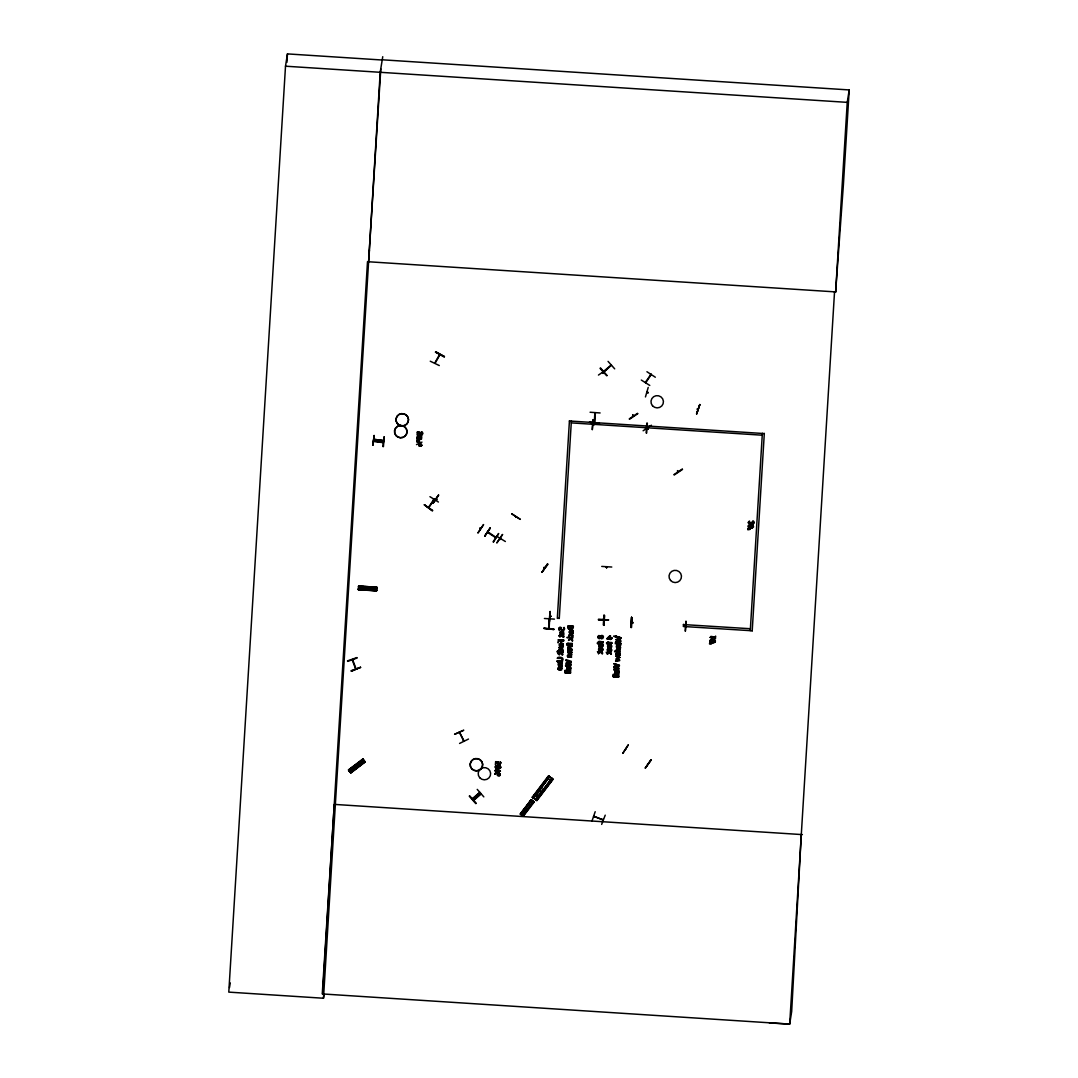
<?xml version="1.0" encoding="UTF-8"?>
<svg xmlns="http://www.w3.org/2000/svg" width="1078" height="1078" viewBox="0 0 1078 1078"><rect width="100%" height="100%" fill="white"/><g stroke="black" fill="none" stroke-linecap="round" stroke-linejoin="round"><path stroke-width="1.5" d="M564.427 629.242L564.387 628.164M422.616 433.289L422.549 434.151M500.974 763.291L500.017 761.755L500.933 762.55M597.495 642.906L597.508 643.593M558.93 629.39L558.997 628.501M558.943 628.865L559.186 630.536L559.846 630.145M567.944 628.272L567.971 627.329M568.739 646.167L568.093 647.177M358.435 589.464L358.489 588.615L376.626 589.787L376.572 590.636L358.422 589.76L358.489 588.642L376.613 590.003L376.545 590.906L358.422 589.693L358.664 585.974L376.788 587.348L376.572 590.636L358.462 589.477L376.613 590.057M358.624 586.823L376.748 587.995L358.597 587.119L358.664 586.001L358.597 587.133M358.597 587.052L376.748 588.049L358.637 586.419M376.734 588.292L376.801 587.16L376.748 588.009M801.291 834.547L791.67 1011.541L789.689 1024.1L769.369 1022.928M440.04 354.514L435.108 363.192M376.788 587.2L358.664 586.136M600.109 412.955L590.084 412.241M382.151 60.018L287.449 53.9L285.508 66.203L228.792 992.124L323.481 998.241L324.208 993.633M286.937 62.308L287.449 53.9M323.481 998.241L380.211 72.213L382.744 56.703M360.308 589.545L360.51 586.257M361.534 589.626L361.736 586.338M365.011 589.855L365.199 586.594M366.843 589.962L367.046 586.675M374.726 590.528L374.928 587.227M416.499 444.608L421.983 442.115M417.105 435.027L417.28 432.17L420.002 432.345L417.28 432.17M417.712 435.175L417.86 432.884L419.261 432.979L417.86 432.884M421.97 433.356L421.646 432.238L422.603 433.396M421.646 432.278L421.875 432.965M500.394 771.066L494.869 774.139L500.394 771.066L494.923 773.452M497.578 762.847L496.23 762.415L495.449 764.652L495.637 761.688L498.373 761.863L495.637 761.688M553.822 629.485L543.811 628.353L553.822 629.552M544.417 618.476L554.456 619.136M549.295 618.61L548.648 628.272M549.12 628.487L549.645 618.637M559.293 618.314L557.313 618.341L569.427 420.838M559.266 618.476L571.38 420.959M557.03 661.11L557.676 661.905L557.043 661.003M557.38 651.947L557.434 651.193L562.986 651.543L562.918 652.311L557.38 651.947L562.918 652.311M557.703 653.645L557.757 652.891L559.32 654.966L559.415 653.659L561.301 653.78M561.086 640.615L560.924 643.04L560.466 640.575L558.97 640.48L558.175 642.973L558.377 639.739L563.686 640.089L563.619 640.884L561.072 640.723L563.619 640.884M558.795 635.872L559.994 635.185L558.808 635.764M557.676 661.905L557.73 661.043M558.256 663.415L562.271 663.024L562.217 663.779L558.876 664.075M558.337 661.892L562.339 662.054L558.337 661.892L558.404 661.137L562.379 661.393L558.404 661.137M559.051 650.425L563.026 650.681L559.051 650.425L559.105 649.67L562.446 649.387M559.105 649.67L562.056 649.967L562.608 648.875L559.199 648.013L559.253 647.258L562.487 647.662M563.363 636.815L560.506 635.872L559.859 637.152L559.954 635.845M559.967 635.279L563.524 635.683M557.744 652.985L561.665 653.133M558.458 668.737C559.415 671.042 560.452 666.164 558.754 667.632M560.924 632.234L561.746 631.87L561.153 633.837M558.04 669.209L559.9 670.098L560.681 667.525M560.385 634.066C562.837 636.748 561.139 630.697 563.08 632.247M561.032 669.761L561.732 669.761M562.837 654.71L562.217 654.791M563.929 636.936L563.201 637.367L563.376 636.707M561.759 660.949L561.921 658.523L557.232 658.321C557.326 656.152 565.519 656.974 562.393 660.989L561.786 660.841M558.62 665.678L562.069 666.191L562.123 665.436L558.862 665.005M562.325 662.148L562.379 661.393M563.026 650.681L563.066 650.034M559.94 646.288L563.268 646.719L563.268 645.479M564.953 672.659L565.007 671.89L570.545 672.254L570.491 673.009L564.953 672.659L570.491 673.009M565.047 671.015L565.115 670.26L570.653 670.61L570.599 671.378L565.074 670.907M567.095 637.839L572.674 637.543L570.68 638.432L572.512 640.022L570.693 638.324L572.62 638.297M571.044 664.183L566.705 662.835L571.044 664.183L570.976 665.059L565.6 666.029L565.654 665.247L570.168 664.493L565.654 665.247M565.937 660.45L570.289 661.784L565.937 660.45L566.004 659.642L571.219 661.313L571.151 662.188L566.691 662.93M567.958 627.436L568.066 625.954L573.361 626.291L573.253 627.895M566.785 643.822L566.664 645.156L567.244 644.806M568.564 627.922L569.763 628.582L570.168 626.776L568.618 626.682L568.645 628.407M567.769 652.513L571.785 652.109L567.81 651.853M568.146 646.14L568.2 645.372L572.175 645.628L572.122 646.396L569.076 646.436M568.847 643.849L572.27 644.078L568.847 643.849L568.766 645.021L567.729 643.903M570.275 638.809L572.458 640.884L570.275 638.809L568.497 640.413L570.343 638.041M568.187 643.256L572.31 643.418L572.256 644.172M566.826 667.242L567.661 666.676L566.812 668.859M568.78 647.299L568.834 646.84M570.693 627.706L570.761 626.817L572.674 627.612M572.728 636.424L571.946 636.613M570.693 668.535L570.693 669.775L567.136 669.209M567.931 656.785L571.448 657.31C572.202 655.128 567.634 657.701 568.146 655.451M568.793 654.804L571.596 655.087C572.364 652.958 567.392 655.437 568.402 653.012M571.731 652.864L568.753 652.675L571.731 652.864L571.785 652.109M572.458 640.884L572.526 639.914M569.588 632.988L572.917 633.406L572.917 632.166M589.464 422.32L599.476 423.411L589.477 422.172M594.867 412.847L594.301 422.199M600.958 652.554C598.627 650.721 598.681 655.99 598.519 652.392L597.414 651.664L601.308 651.92M598.425 653.713L598.519 652.392M599.678 642.394L603.101 642.609L599.678 642.394L599.045 643.526L598.991 642.326L598.061 643.445M599.705 641.841L603.141 641.962L599.193 641.262L598.128 641.922M603.087 642.717L603.141 641.962M606.847 638.702L609.757 638.89L606.847 638.702L609.784 635.804L610.525 635.845L610.364 638.257L612.21 638.27L610.391 638.149M607.237 654.184L606.213 652.23L610.674 652.702M611.778 567.028L601.74 566.422M608.491 642.96L611.886 643.283L608.504 642.407L611.954 642.528L611.886 643.283L608.491 642.96L608.41 644.132L607.938 642.906L606.927 643.364M607.48 642.367L607.992 641.828M607.776 654.319L607.871 652.999L610.525 653.268L610.66 654.252M612.21 638.27L610.296 639.55L609.771 638.782M609.798 638.216L607.749 637.974L609.798 638.216L609.919 636.357L607.749 637.974L609.919 636.357M611.293 654.063L610.674 654.144M610.35 638.823L612.196 638.365M613.126 676.674L613.18 675.906L618.718 676.27L618.664 677.024L613.126 676.674L618.678 676.93M613.22 675.03L613.274 674.276L618.826 674.626L618.759 675.394L613.234 674.936M619.392 665.342L614.164 663.657L619.392 665.342L619.324 666.204C608.235 667.686 620.093 665.934 619.149 669.074L613.773 670.044L613.827 669.263C627.383 669.074 604.906 665.166 618.327 668.616L613.827 669.263M613.934 667.269L614.002 666.46C624.661 664.789 613.49 666.703 614.164 663.657M615.403 642.96L615.336 643.809L616.09 643M621.076 637.812L615.834 636.249L621.076 637.812C621.44 640.925 610.647 637.839 620.888 640.777L620.834 641.558L615.457 642.528C615.161 639.497 626.709 643.027 615.632 639.645C630.98 638.445 601.228 633.244 620.133 638.284M615.794 636.95L615.848 636.141M615.632 661.407L615.686 660.652L618.799 660.194L615.781 659.049L618.947 657.769L615.956 656.206L619.877 657.459L616.697 658.914L619.661 660.679L615.646 661.313M616.697 643.849L620.699 644.011L616.697 643.849L616.764 643.094L620.739 643.35L616.764 643.094M615.821 670.839L615.161 670.651L614.986 672.888M616.966 647.635L620.429 648.147L620.483 647.393L617.088 646.423M616.603 646.059L616.656 644.711L620.632 644.967L620.578 645.735L617.236 646.032M620.685 644.105L620.739 643.35M752.228 630.778L683.331 626.48L683.479 624.405M709.607 643.135L709.553 644.024C715.293 643.916 706.117 642.677 711.669 643.418M710.173 637.475L714.943 637.785L710.173 637.475L710.725 636.68M714.97 637.677L715.428 638.742L715.603 636.087L714.983 637.111L710.941 636.37M747.755 529.554L747.809 528.665L749.87 528.948L747.755 529.554L749.816 529.527M748.94 522.412L749.493 521.038L748.321 522.426M751.299 523.261L751.191 522.075L750.49 522.79M752.848 521.267L753.845 522.318M752.201 630.926L764.315 433.41M835.625 291.909L834.534 291.855L789.689 1024.1L322.659 993.956L367.504 261.698L835.625 291.909L843.4 184.702L849.208 89.932L382.178 59.789M849.208 89.932L847.241 102.356L835.625 292.044L834.52 291.976M322.268 993.929L334.261 804.39L802.396 834.615M368.609 261.765L380.803 68.898M604.583 615.538L604.03 625.321M549.052 621.4L550.144 611.563M549.564 621.454L550.198 611.482M550.858 616.131L551.047 616.306M550.966 616.36L550.023 616.522M592.374 429.583L593.035 419.611L592.24 429.556M593.843 424.772L592.725 424.867L592.967 424.206M593.668 424.26L593.601 424.988L592.752 424.422M598.465 619.81L608.544 619.863L598.465 619.742M603.842 619.244L603.518 620.241L602.75 619.661M606.496 567.473L606.927 566.893L606.415 567.648M606.51 567.756L606.496 566.826M603.855 618.637L603.33 619.217M603.303 624.93L603.99 614.959L603.855 624.957M631.034 627.571L631.695 617.707M631.533 627.517L632.072 617.734M632.826 622.302L632.867 623.017L631.883 622.518M647.352 423.223L646.665 433.073M685.46 625.685L685.419 625.873M685.285 631.088L685.972 621.117L685.419 631.088M543.824 628.272L553.863 628.892M369.215 253.411L369.444 250.069M598.519 619.176L608.531 620.012M499.666 538.852L500.461 539.431L499.693 538.677M497.632 762.496L497.591 763.75A1.482 1.455 9 0 0 498.023 764.545L500.111 764.612M543.811 567.823L544.39 568.214M355.551 668.737L352.196 659.79M572.688 627.504L572.499 628.568M429.084 506.512L428.451 507.549L434.016 499.141M428.774 507.563L429.004 506.633M434.313 499.33L433.369 500.232L433.935 499.316M651.018 374.201L645.506 382.191M650.438 375.09L650.816 374.309M651.301 374.618L650.816 375.333M373.621 439.743L383.593 441.037L373.621 439.703M372.921 445.295L374.16 435.404L372.786 445.268M382.892 446.561L384.145 436.671L383.445 446.615M373.406 441.454L383.391 442.681M373.446 441.064L383.458 442.142L373.473 440.848M564.454 629.134L563.619 630.751M597.994 636.963L598.155 636.249A1.523 1.496 9 0 1 598.708 635.575M419.894 432.79L419.989 434.34M498.171 762.995L498.373 761.863M597.535 642.609L597.495 643.687M753.791 523.086L753.805 521.819M419.261 432.979L419.221 434.232A1.482 1.455 9 0 0 419.665 435.013M419.787 441.131L419.329 442.128M421.848 445.483L421.363 444.001L419.423 443.988M494.991 770.568L496.284 769.328M498.144 770.662L497.457 771.781M497.686 775.527L499.586 775.742L500.273 774.637M559.9 645.156L560.695 645.897L560.856 644.833M570.505 631.519L570.208 632.57M568.281 667.888L568.119 668.953L567.324 668.225M616.441 671.904L616.279 672.968L615.592 672.551M568.699 635.629L569.992 633.904M567.904 649.05L567.836 649.899A1.577 1.55 9 0 0 568.295 650.829M572.041 649.697L571.973 650.169A1.577 1.55 9 0 1 571.407 651.031L571.084 651.22M598.896 645.008L598.829 645.857A1.577 1.55 9 0 0 599.287 646.787M601.47 651.193L602.171 650.775A1.577 1.55 9 0 0 602.723 650.021L602.791 649.549M607.615 646.045L607.696 645.574A1.59 1.563 9 0 1 608.261 644.711L609.366 644.334M607.386 649.94L607.453 649.468A1.59 1.563 9 0 1 608.032 648.606L610.795 648.673M610.956 651.449A1.577 1.55 9 0 0 611.522 650.586L611.495 649.374M620.173 654.413L620.093 654.885A1.577 1.55 9 0 1 619.527 655.747L616.441 655.451A1.577 1.55 9 0 1 615.983 654.521L616.023 653.767A1.59 1.563 9 0 1 616.603 652.904M560.075 632.516L560.075 633.648M557.905 667.915L557.905 669.047M559.293 644.86L560.237 643.606L559.886 644.887M229.52 987.515L230.247 982.907M347.628 661.393L357.074 658.052M363.569 586.499L363.367 589.747M355.969 668.589L352.546 659.493M360.524 667.363L351.266 671.23L360.537 667.269M350.08 768.964L352.142 771.538M351.037 768.223L353.112 770.797M352.493 767.118L354.568 769.679M353.786 766.135L355.861 768.695M422.563 433.033L422.401 432.278M435.472 352.156L444.5 356.589L435.755 351.671M439.298 365.55L430.257 361.211M444.23 357.061L435.485 352.048M424.422 504.787L432.709 510.487M429.947 496.675L438.409 502.038M428.923 507.415L434.232 499.653M433.033 503.386L438.598 495.071L433.033 503.278M436.496 499.801L436.779 499.384M477.958 532.815L483.591 524.541L478.08 532.882M480.761 528.516L479.845 528.126M490.234 527.91L484.682 536.224L490.167 527.951M487.633 531.966L488.509 532.613L487.418 532.101M495.961 537.37L487.849 531.845M488.145 532.64L488.428 532.236M460.023 732.973L459.201 732.38M459.511 732.231L464.106 741.085M459.7 732.366L459.969 733.242M459.578 743.443L468.499 739.05M493.104 541.789L498.669 533.502L493.495 542.072M495.853 537.167L495.611 537.841L495.031 536.804M464.106 740.977L463.338 740.37L463.877 741.165M495.57 537.572L487.472 532.343M502.564 534.513L496.891 542.746M499.842 538.838L500.515 539.418M499.896 538.394L500.677 538.852M500.542 539.243L500.704 538.811M505.366 541.506L496.837 536.292M511.821 513.977L520.337 519.38L511.969 513.856M469.644 795.766L476.247 803.258M516.173 516.766L515.823 517.386L515.729 516.591M472.528 799.041L480.141 792.626L472.555 799.081M473.296 799.997L480.909 793.489L473.35 799.97M477.217 789.379L483.82 796.871M496.23 762.415L497.618 762.604M547.503 563.942L542.005 572.297L547.557 563.983M544.12 567.23L544.821 567.823M544.417 568.025L544.7 567.621M571.259 422.886L762.254 435.202M550.117 616.32L550.09 616.764M531.306 799.822L520.31 814.038L521.159 814.658L531.104 799.728L534.189 802.019L523.288 816.248L520.243 813.998L531.09 799.714L532.033 800.415L521.132 814.645M521.563 812.65L524.258 814.591M522.304 811.68L524.999 813.62M524.38 808.945L527.075 810.885M525.471 807.489L528.166 809.43M598.452 375.063L606.712 369.484M600.486 367.935L607.089 375.494M558.377 639.739L563.686 640.089M534.203 795.2L538.245 798.111M593.708 424.894L592.86 424.301M557.434 651.193L562.986 651.543M558.97 640.48L560.466 640.575M535.308 793.758L539.35 796.669M560.506 635.872L562.851 636.141M560.533 635.319L562.743 635.36M593.857 424.422L592.94 424.436M602.467 372.328L603.33 372.988M594.8 422.226L595.352 412.955M559.199 648.013L562.595 648.983M559.239 647.352L562.19 647.568M602.818 372.22L603.02 373.419L603.357 372.813M536.965 791.521L540.994 794.499M562.069 634.713L560.627 634.268M603.801 371.236L611.239 364.93M611.482 365.186L604.152 371.829M538.407 789.648L542.463 792.559M561.22 645.924L562.325 645.991L561.22 645.924L561.598 644.428M559.253 663.59L562.217 663.779M540.065 787.479L544.107 790.39M608.059 361.373L614.689 368.851M559.428 669.425L558.66 669.047M563.268 646.719L560.223 646.396M560.883 669.95L561.436 668.387M568.066 625.954L573.361 626.291M562.069 666.191L559.509 665.921M568.605 626.79L570.168 626.776M567.122 637.287L572.674 637.543M569.683 636.842L568.941 636.694M570.761 626.817L572.714 626.951M568.187 645.479L572.175 645.628M565.6 666.029L570.99 664.964M572.364 632.139L570.895 632.516M565.007 671.89L570.545 672.254M568.78 647.595L568.079 647.555M569.305 646.207L572.122 646.396M567.648 666.77L567.311 667.942M572.917 633.406L570.208 633.123M570.249 668.239L568.658 668.886M571.596 655.087L568.995 654.818M571.448 657.31L568.847 657.041M571.151 662.188L566.705 662.835M629.269 418.857L637.556 413.305M606.954 566.61L606.927 567.688M632.597 415.084C633.81 417.59 631.964 414.033 633.5 415.515M599.045 643.526L598.977 642.434M602.777 619.473L603.41 620.2L603.478 619.527M601.403 638.836C600.716 636.788 599.462 639.726 598.317 638.028M599.206 649.064L599.691 650.357L601.564 650.371M646.935 371.721L655.33 377.219M601.874 653.578L601.942 653.268M645.493 382.474L646.059 381.679M645.735 382.784L651.301 374.389M646.086 381.558L645.897 382.65M645.452 396.933L648.215 387.42M647.164 391.92L648.08 392.783L647.177 392.069M647.393 391.893L648.04 392.823L647.352 392.123M607.952 642.367L606.402 643.027M608.194 646.086L608.854 645.102M649.778 385.439L641.316 380.049M607.952 649.98L608.881 648.929L610.822 649.522M651.422 425.217L643.135 430.769M645.439 428.222L646.261 427.831M646.14 432.952L646.827 423.088M648.08 428.545L647.743 429.152L647.191 428.06M648.08 428.95L647.487 427.858M647.662 428.828L647.514 428.128M617.613 645.547L617.115 646.274M619.473 651.031L616.845 650.667M613.166 676.014L618.718 676.27M615.686 660.652L618.785 660.302M615.134 670.745L615.484 672.349M591.984 821.059L595.191 811.707M593.56 816.477L594.719 816.558M593.668 816.154L603.02 819.873L593.735 816.356L594.706 816.679M620.429 648.147L617.519 647.838M620.483 647.393L617.33 647.164M618.422 672.268L616.832 672.901M619.877 657.459L615.942 656.3M619.715 659.965L616.697 658.914M614.999 672.78L618.88 673.696L618.866 672.551M631.156 621.763L631.25 621.871M632.099 622.747L632.867 622.936M603.047 819.172L603.208 819.334M628.191 745.006L622.814 753.252M625.833 749.143L625.887 748.914M677.604 470.614L678.156 471.571M677.792 471.531L677.361 471.032M698.045 408.966L697.25 409.034M696.671 413.992L699.811 404.533L696.604 413.885M698.234 408.953L698.072 408.791M651.085 760.003L645.291 768.075L651.099 760.03M647.595 763.655L648.188 763.763M684.759 625.644L685.621 625.981M711.44 636.882L715.01 637.004M762.362 433.289L750.275 630.643M750.746 523.194L750.288 523.841M749.87 528.948L747.795 528.772M753.616 521.159L752.862 521.105L753.212 522.251M750.396 628.73L683.452 624.566M570.882 632.624L571.609 630.819M571.407 649.994L571.124 648.835M568.645 668.993L569.386 667.188L570.235 668.347M616.818 673.009L616.926 672.308M569.278 635.656L570.222 634.551M495.193 767.01L495.651 765.906M500.731 767.266L500.502 768.102M715.32 641.679L715.388 640.777M748.078 526.455L748.294 525.619M573.065 631.937L572.688 630.374M619.015 672.335L619.095 671.54M558.135 664.291L558.067 664.978M572.458 631.977L572.391 631.021M563.444 632.503L563.363 634.174M569.534 631.573L569.885 630.347L569.036 632.49M559.644 628.514L559.657 629.875M500.152 767.226L498.844 768.169M558.768 664.223L558.754 664.964M606.941 643.256L606.86 644.011M617.128 646.18L617.195 647.056M714.822 641.14L713.892 642.043M748.658 526.495L749.587 525.579L752.484 525.956M567.432 655.896L567.904 654.912M562.204 654.898L561.288 653.874M598.519 636.99L599.058 636.114M753.239 522.52L752.525 523.585L751.312 523.167M603.033 637.192L602.373 638.163M561.315 645.331L561.961 644.132M616.912 672.416L617.074 671.742M421.767 434.326L421.997 433.639M500.354 762.779L500.138 763.857M560.829 644.927L561.934 643.445M570.491 631.627L570.761 630.751M568.254 667.996L569.359 666.5M616.427 672.012L617.195 670.637M633.433 415.839L632.921 415.097M602.359 653.969L602.535 652.891M417.092 441.064C419.571 438.679 419.409 443.637 417.119 440.969M419.288 445.241L421.431 445.079M495.462 770.595L496.621 769.948L497.659 770.73M497.591 774.556L499.653 774.274M499.599 775.095L499.666 774.166M558.983 628.609L559.105 628.178A1.698 1.657 9 0 1 559.711 627.436L561.315 627.558M572.714 636.532L572.863 635.4M434.811 363.016L439.501 354.649M605.23 815.157L601.672 824.387M696.536 413.965L699.811 404.533M421.875 445.389L420.245 446.332M498.103 770.945L496.864 771.902M416.66 440.754L417.078 440.04M560.061 632.624L560.412 631.883M617.074 655.128L619.149 655.235L619.257 653.564M563.524 633.702L563.188 634.47M616.616 645.965L616.427 646.935M416.903 437.089L417.981 436.011M709.93 640.534L710.631 639.604M562.824 645.183L562.325 645.991M562.689 645.547L562.743 644.321M558.754 664.317L559.266 663.482M563.902 634.363L563.201 634.363M570.855 668.212L570.491 668.886M619.028 672.227L618.476 673.117M476.153 796.386L476.759 796.925M477.352 796.548L476.719 795.672M417.469 437.264L418.736 436.59M752.835 527.25L752.996 526.401M750.504 522.682L749.291 523.167M753.684 523.329L753.279 523.962A1.657 1.63 9 0 1 752.404 524.339L751.487 524.097M421.902 434.043L420.743 434.69M422.428 434.394L421.067 435.391M560.196 632.274L561.369 631.29M424.395 504.895L432.48 510.851L424.382 504.854M622.841 753.374L628.178 745.006M645.291 768.075L650.91 759.801M432.965 503.318L438.557 495.139M495.799 537.383L494.964 537.37M547.947 564.333L541.951 572.162M608.315 645.641L609.798 645.008L611.172 645.816M616.791 653.551L616.535 654.521M602.939 637.583L601.457 637.947M601.942 650.223L602.144 649.05M532.249 797.235L548.486 775.823L553.135 779.273L536.857 800.658L532.222 797.221L533.367 798.016L549.632 776.618L533.623 798.259L533.017 797.801M532.505 797.383L548.81 775.971L549.591 776.591M531.467 799.997L520.634 814.281L531.508 799.943M533.031 797.814L549.268 776.403L549.901 776.861M533.287 797.963L549.591 776.551M532.236 800.482L533.058 801.089M522.924 815.979L533.785 801.614M523.342 816.289L522.79 815.884L533.65 801.628M552.286 778.653L535.995 800.024L552.34 778.693L551.707 778.222L535.82 799.849M552.071 778.451L535.483 799.647L536.561 800.402L552.852 779.03L536.521 800.375M535.739 799.795L552.044 778.383M552.556 778.855L536.561 800.361M560.937 632.139L560.695 633.621M713.771 642.744L715.186 641.909M620.079 651.045L620.187 652.082L614.649 651.732L614.703 650.964L616.414 651.179A1.806 1.779 9 0 1 616.266 649.872A1.563 1.536 9 0 1 616.832 649.077L618.92 648.633L620.308 649.67M497.591 770.932L496.527 771.269M753.522 523.612L753.293 523.854A1.657 1.63 9 0 1 752.417 524.231L751.757 524.191M600.945 637.206L602.4 636.33M645.452 427.872L646.355 427.939M600.069 368.38L606.766 375.791M416.89 440.309L417.59 439.837M475.829 803.676L469.24 796.157M750.315 523.019L749.453 523.234M473.66 800.402L481.233 793.947M748.833 526.024L752.174 525.848M495.961 766.579L498.036 766.135M421.606 438.167L420.851 438.611M599.84 644.644L599.408 645.762M599.637 644.9L600.325 644.469M616.778 653.659L617.465 653.241M617.748 649.279L616.966 651.22M571.017 650.519L571.434 649.522M610.323 647.218L611.01 646.8M610.768 650.694L610.081 651.112M349.178 770.837L348.746 770.298L363.084 759.316L348.49 769.961L362.76 758.993L364.997 761.809L350.781 772.886L350.121 772.05L364.404 761.095L365.132 762.011L350.822 772.939L348.45 769.921L349.178 770.824L363.488 759.909L363.057 759.37M363.636 760.017L364.27 760.812M364.728 761.499L350.269 772.212M350.673 772.71L364.822 761.513M350.512 772.549L364.97 761.782M748.509 525.458L750.948 524.865M495.637 766.013L497.416 765.407M500.3 768.264L498.521 768.87M714.97 642.178L712.518 642.771M563.228 630.212L563.821 628.636M629.525 419.234L637.812 413.682M682.28 469.038L673.979 474.589M674.249 474.967L682.536 469.415M422.024 434.919L420.703 435.391M569.319 634.336L572.149 634.309A1.55 1.523 9 0 1 572.768 635.144M567.082 643.526L567.863 643.148M601.025 636.505L601.969 636.222M558.485 667.12L559.199 666.689M568.47 648.188L569.157 647.878M568.456 648.296L569.575 647.811M599.206 648.147L600.796 647.662M608.248 644.819L608.935 644.496M602.386 646.989L601.713 647.299M571.394 631.034L572.162 630.967M499.828 775.527L498.265 775.715M419.126 441.508L418.156 441.751M572.512 629.471L570.424 629.08M499.626 775.001L498.642 775.244M454.62 734.28L463.769 730.21L454.633 734.307M750.301 523.733L748.738 523.652M435.93 499.154L436.779 499.707M569.777 628.487L568.861 628.622M599.584 648.646L601.861 648.794M608.383 649.212L610.202 649.118M571.044 650.425L568.955 650.411M602.023 646.369L599.947 646.369M610.835 646.948L608.544 646.8M602.764 638.607L600.796 638.216M710.806 640.345L713.986 640.211L714.795 641.248M714.458 641.76L713.515 642.084M495.934 765.798L498.076 765.42M421.619 438.962L420.15 439.352M601.254 635.697L602.076 635.427M347.453 660.908L356.899 657.567M351.078 670.705L360.564 667.43M599.759 644.051L602.535 644.428M616.899 652.823L618.179 652.527M571.097 651.112L568.322 650.721A1.577 1.55 9 0 1 567.85 649.805M609.609 647.932L610.889 647.635M601.847 650.964L599.072 650.573M610.512 647.865L611.213 647.447A1.577 1.55 9 0 0 611.778 646.598L611.819 645.83M609.852 651.826L610.66 651.53M610.269 651.759L610.97 651.341A1.577 1.55 9 0 0 611.536 650.479M571.246 630.347L571.973 630.118M617.182 670.732L617.91 670.503A1.361 1.334 9 0 1 618.624 670.759L618.785 671.015M417.294 440.013L419.221 440.134M419.113 442.155L416.97 441.886M421.242 446.117L419.099 445.847M617.465 649.455L619.702 649.953M378.809 441.603L378.944 440.525M572.054 628.946L570.936 628.744M570.814 650.533L569.211 650.506M599.799 648.538L601.659 648.66M560.25 627.329L559.698 627.531A1.698 1.657 9 0 0 559.091 628.272M598.937 635.562L600.406 635.966M599.894 637.758L598.533 636.896M421.175 438.436C418.574 440.094 415.556 436.226 419.665 436.603M749.48 527.304L752.417 527.411M499.545 767.967L496.958 768.048L495.799 766.943M496.392 766.31L499.303 766.404M417.402 440.592L418.709 440.579M419.908 444.392L419.477 445.537M496.998 771.269L497.43 770.123M418.466 435.916L416.849 437.897M749.21 525.08L752.148 525.148M748.213 527.115L749.52 528.126L752.471 528.085M710.995 639.564L712.747 639.335M499.599 768.641L497.847 768.857M752.538 523.477L751.797 523.49M617.519 648.754L620.16 649.401M570.302 661.69L565.761 663.253L570.154 664.587M561.355 631.398L563.727 631.937M559.186 666.797L561.921 667.983M560.102 628.083L561.22 628.77M600.325 647.662L599.22 648.04A1.59 1.563 9 0 0 598.654 648.902L598.586 649.751A1.577 1.55 9 0 0 599.045 650.681M617.263 652.689L619.904 653.47M563.255 630.104L562.379 629.97M570.208 634.659L572.095 635.158M599.031 636.222L599.799 636.33M498.063 773.425L500.084 773.977M561.948 644.226L562.729 644.428M569.373 667.295L570.154 667.484M599.624 638.486L598.735 638.378M421.255 434.542L419.841 433.855M569.413 629.296L568.483 629.148M601.645 635.548L603.532 636.95M499.613 764.073L498.656 764.006M418.453 436.024L420.905 436.172M751.986 528.18L750.099 528.126M711.48 639.456L715.064 640.224M571.569 630.239L571.96 630.226A1.361 1.334 9 0 1 572.674 630.468L572.984 630.819M561.921 643.553L562.325 643.431A1.361 1.334 9 0 1 563.039 643.674L563.188 643.93M569.346 666.608L569.75 666.487A1.361 1.334 9 0 1 570.464 666.743L570.909 667.619M610.108 651.018L608.504 650.829M600.311 644.577L602.103 644.9M617.438 653.335L619.028 653.524M563.039 630.859L561.907 630.563L561.247 628.663M571.852 629L571.111 628.892M570.41 633.931L571.798 634.12M561.773 631.331L563.107 631.519M419.881 444.5L421.363 444.864M496.123 770.056L497.066 770.11M499.141 775.136L497.74 774.88M601.039 643.768L599.449 644.253A1.577 1.55 9 0 0 598.883 645.21M609.353 644.428L611.334 645.008M598.842 645.762A1.577 1.55 9 0 0 599.301 646.679L602.4 646.881A1.577 1.55 9 0 0 602.979 646.018M610.108 647.824L608.113 647.245A1.577 1.55 9 0 1 607.628 646.423L607.642 645.951M609.11 648.323L610.444 648.498M609.865 651.718L608.154 651.368M570.518 634.619L571.731 634.848M417.9 439.891L418.641 439.945M498.386 773.398L499.707 773.64M712.571 642.057L713.542 641.976M459.484 732.407L463.809 741.246M419.032 435.984L420.353 436.064M420.177 439.245L416.97 438.14M713.205 642.69L711.332 642.488M285.508 66.203L847.241 102.356M569.4 420.986L764.289 433.572M421.633 432.332L422.387 432.386M358.462 589.127L376.599 590.34M569.332 654.279L571.636 654.427M569.197 656.502L571.488 656.65M559.846 665.395L562.11 665.53M550.009 616.36L550.925 616.427M684.597 626.251L685.5 626.318M604.381 615.525L603.761 625.388M600.945 652.662L601.888 652.999M419.652 436.711L421.741 437.533M712.693 640.143L714.687 640.75M498.063 765.528L500.111 766.067L500.718 767.374M495.543 767.967L497.874 768.749M418.601 438.409L419.544 438.517M710.496 641.127L712.585 641.962M418.129 442.263L417.186 442.034M496.5 771.794L495.813 771.673M496.635 769.422L497.322 769.557M697.884 409.438L697.223 409.209M561.638 653.241L562.433 653.457M609.825 644.442L610.687 644.604M600.823 647.258L599.947 647.083M600.783 647.757L601.645 647.932M609.393 651.718L608.504 651.543M570.033 647.918L571.246 648.255M617.963 656.017L617.088 655.842M498.723 774.017L499.532 774.193M496.54 771.174L495.53 770.797M616.158 673.521L615.12 673.022M420.716 435.296L419.948 435.108M569.548 631.856L570.235 632.476M618.381 649.36L619.432 649.643M609.784 645.116L610.903 645.466M569.992 648.592L571.111 648.943M497.227 768.681L496.203 768.425M599.314 637.839L598.573 637.273M618.624 652.689L619.365 652.972M559.118 669.923L558.229 669.451M420.919 436.078L421.754 436.536M418.291 439.15L417.173 438.436M711.318 642.596L709.903 641.235M602.373 635.575L603.343 636.303M615.956 672.834L615.498 671.864M480.451 528.786L479.818 528.301M600.176 646.571L599.422 645.655M617.317 655.33L616.562 654.427M618.785 653.322L619.513 654.023M570.909 648.808L568.847 648.686L568.416 649.805M495.799 771.767L495.071 770.999M497.335 769.449L498.063 770.218M601.901 643.943L602.912 645.021M568.16 657.014L567.5 656.259M601.888 652.028L602.521 652.985M563.322 635.468L563.915 636.209M562.244 653.255L562.824 653.982M710.86 642.434L710.011 641.585M499.761 765.757L500.704 766.97M502.496 534.553L496.971 542.813M499.626 766.418L500.125 767.334M751.474 524.204L750.814 523.086M532.801 797.653L549.012 776.214M533.287 801.358L522.614 815.723M534.149 801.992L533.26 801.331M610.471 649.118L610.997 649.926M601.901 644.657L602.44 645.722M568.941 650.506L568.429 649.697M490.288 528.045L484.682 536.224M435.822 499.491L436.577 500.003M547.139 778.168L551.181 781.146M530.416 801.399L532.68 803.07M530.201 801.277L532.882 803.258M567.607 668.845L567.324 667.848M608.383 647.582L608.086 647.352A1.577 1.55 9 0 1 607.642 646.328M608.14 651.476L607.871 651.139A1.577 1.55 9 0 1 607.386 650.317L607.399 649.845A1.577 1.55 9 0 1 607.992 648.916M602.602 636.316L603.006 637.3M495.813 768.318L495.22 766.916M753.01 525.404L753.589 526.819M350.512 772.535L348.773 770.339M479.791 792.303L472.231 798.785M598.492 638.324L598.02 637.206M362.922 759.168L363.475 759.896M419.086 445.955L418.776 445.187M497.457 775.473L497.133 774.718M499.936 773.681L500.259 774.449M619.688 653.093L620.146 654.13M602.306 648.228L602.683 648.902M616.751 647.582L616.441 646.827M567.729 656.731L567.459 655.788M361.629 760.421L363.38 762.618M361.467 760.26L363.529 762.874M563.295 632.314L563.592 633.379M563.511 627.881L564.144 627.396L564.441 628.717M647.743 429.057L647.245 428.438M599.988 636.397L600.392 637.489M570.922 628.851L570.707 628.164M498.359 763.871L498.184 762.887M611.078 645.533L611.239 646.288M608.369 646.733L608.208 645.991M559.509 646.045L559.307 644.752M611.334 649.064L611.563 649.832M602.777 644.604L603.02 645.749M602.535 648.498L602.764 649.252M497.969 769.908L498.13 770.77M618.947 671.095L619.095 671.877M563.524 627.773L563.807 628.744M611.213 653.025L611.32 653.82M561.786 667.538L562.002 668.818M601.079 637.529L600.81 636.653M568.928 636.802L568.712 635.845M748.428 523.315L748.334 522.331M571.946 648.956L572.027 649.791M562.298 643.526A1.361 1.334 9 0 1 563.012 643.782M567.89 649.252A1.577 1.55 9 0 1 568.456 648.404M598.627 649.199A1.577 1.55 9 0 1 599.193 648.35M616.023 653.969A1.577 1.55 9 0 1 616.589 653.12M617.896 670.61A1.361 1.334 9 0 1 618.61 670.866M602.737 649.913A1.577 1.55 9 0 1 602.171 650.775M620.106 654.791A1.577 1.55 9 0 1 619.54 655.653M631.546 617.182L631.169 627.18L631.546 617.182M373.675 439.298L383.647 440.606L373.675 439.298M378.014 440.606L378.108 441.522L378.014 440.606M355.241 764.976L357.303 767.63L355.241 764.976M523.409 810.184L526.091 812.219L523.409 810.184M365.321 588.022C366.062 590.879 367.652 586.189 365.321 588.022M525.579 808.891C526.158 811.788 528.018 807.193 525.579 808.891M354.851 766.552C355.417 769.449 357.29 764.868 354.851 766.552M363.165 759.491L348.868 770.447L363.165 759.491M652.5 405.759A6.239 6.131 9 0 0 663.105 403.778A6.239 6.131 9 0 0 656.003 395.734A6.239 6.131 9 0 0 652.5 405.759M395.828 435.404A6.266 6.158 9 0 0 406.554 433.989A6.266 6.158 9 0 0 399.898 425.554A6.266 6.158 9 0 0 395.828 435.337A6.266 6.158 9 0 0 406.568 433.922A6.266 6.158 9 0 0 399.898 425.473A6.266 6.158 9 0 0 395.828 435.404M397.31 423.56A6.266 6.158 9 0 0 408.05 422.145A6.266 6.158 9 0 0 401.393 413.629A6.266 6.158 9 0 0 397.324 423.479A6.266 6.158 9 0 0 408.063 422.064A6.266 6.158 9 0 0 401.38 413.696A6.266 6.158 9 0 0 397.31 423.56M670.543 580.449A6.239 6.131 9 0 0 681.148 578.468A6.239 6.131 9 0 0 674.046 570.424A6.239 6.131 9 0 0 670.543 580.449M479.71 777.71A6.239 6.131 9 0 0 490.301 775.729A6.239 6.131 9 0 0 483.214 767.684A6.239 6.131 9 0 0 479.71 777.71M471.679 768.776A6.293 6.172 9 0 0 482.351 766.768A6.293 6.172 9 0 0 475.209 758.669A6.293 6.172 9 0 0 471.679 768.776M471.719 768.654A6.239 6.131 9 0 0 482.324 766.687A6.239 6.131 9 0 0 475.223 758.642A6.239 6.131 9 0 0 471.719 768.654"/></g></svg>
